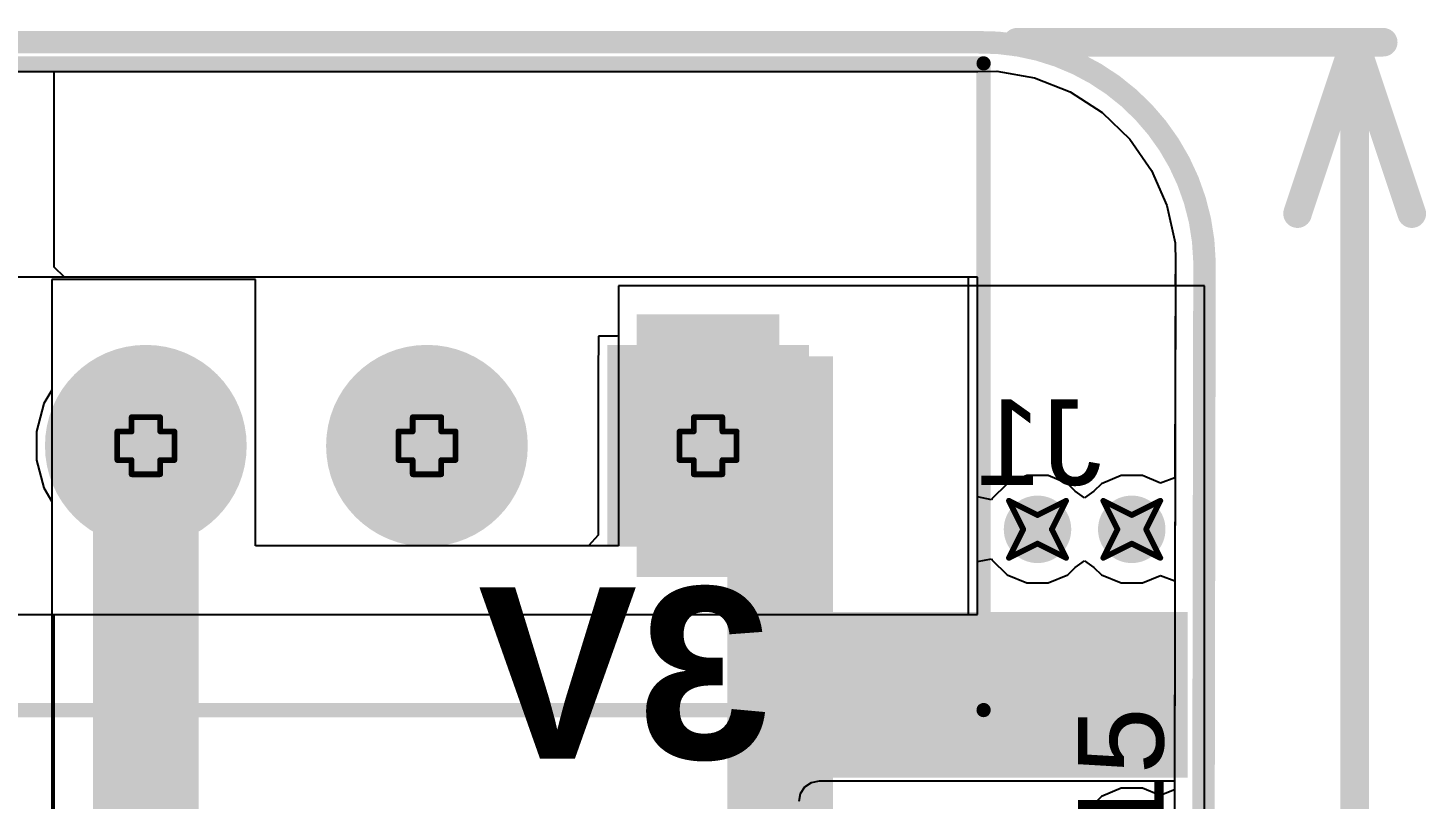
# Model space of a CAD drawing. Header units: inches. Extents: x -3 to 488, y -11 to 93.
# Drawn here: x 114.61 to 127.05, y 33.79 to 40.65 of the extents above; entities that cross this region are included whole.
import ezdxf

# ---------------------------------------------------------------- set-up
doc = ezdxf.new("R2010")
doc.units = ezdxf.units.IN
for name, color, linetype in [('Board Cutout', 216, 'Continuous'), ('Bottom Layer', 5, 'Continuous'), ('Bottom Overlay', 54, 'Continuous'), ('Bottom Paste', 16, 'Continuous'), ('Bottom Solder', 6, 'Continuous'), ('Dimension', 6, 'Continuous'), ('Drill Drawing', 1, 'Continuous'), ('Layer 1', 16, 'Continuous'), ('Layer 2', 76, 'Continuous'), ('Multi-Layer', 9, 'Continuous'), ('Pad Holes', 156, 'Continuous'), ('Top Layer', 1, 'Continuous'), ('Top Overlay', 2, 'Continuous'), ('Top Solder', 216, 'Continuous'), ('Via Holes', 16, 'Continuous')]:
    doc.layers.add(name, color=color, linetype=linetype)
doc.styles.add('Arial', font='', dxfattribs={"height": 0.2})
doc.styles.add('Arial_Bold', font='', dxfattribs={"height": 0.2})
doc.styles.get('Arial').set_extended_font_data('Arial')
doc.styles.get('Arial_Bold').set_extended_font_data('Arial', bold=True)

msp = doc.modelspace()

# ---------------------------------------------------------------- hatches: boundary and pattern name
at = {"layer": 'Bottom Layer'}
h = msp.add_hatch(color=5, dxfattribs=at)
edge = h.paths.add_edge_path()
edge.add_arc((115.663, 36.932), 0.795, 0, 360)
h = msp.add_hatch(color=5, dxfattribs=at)
edge = h.paths.add_edge_path()
edge.add_arc((118.163, 36.932), 0.795, 0, 360)
for points in [[(121.458, 36.137), (119.868, 36.137), (119.868, 37.727), (121.458, 37.727)], [(124.825, 35.351), (124.825, 34.081), (121.65, 34.081), (121.65, 35.351)]]:
    msp.add_hatch(color=5, dxfattribs=at).paths.add_polyline_path(points)
h = msp.add_hatch(color=5, dxfattribs=at)
edge = h.paths.add_edge_path()
edge.add_arc((123.593, 36.189), 0.3, 0, 360)
h = msp.add_hatch(color=5, dxfattribs=at)
edge = h.paths.add_edge_path()
edge.add_arc((124.431, 36.189), 0.3, 0, 360)
at = {"layer": 'Bottom Paste'}
msp.add_hatch(color=16, dxfattribs=at).paths.add_polyline_path([(124.825, 35.351), (124.825, 34.081), (121.65, 34.081), (121.65, 35.351)])
at = {"layer": 'Bottom Solder'}
h = msp.add_hatch(color=6, dxfattribs=at)
edge = h.paths.add_edge_path()
edge.add_arc((115.663, 36.932), 0.897, 0, 360)
h = msp.add_hatch(color=6, dxfattribs=at)
edge = h.paths.add_edge_path()
edge.add_arc((118.163, 36.932), 0.897, 0, 360)
for points in [[(121.56, 36.035), (119.767, 36.035), (119.767, 37.829), (121.56, 37.829)], [(124.927, 35.453), (124.927, 33.98), (121.548, 33.98), (121.548, 35.453)]]:
    msp.add_hatch(color=6, dxfattribs=at).paths.add_polyline_path(points)
at = {"layer": 'Layer 1'}
h = msp.add_hatch(color=16, dxfattribs=at)
edge = h.paths.add_edge_path()
edge.add_arc((115.663, 36.932), 0.795, 0, 360)
h = msp.add_hatch(color=16, dxfattribs=at)
edge = h.paths.add_edge_path()
edge.add_arc((118.163, 36.932), 0.795, 0, 360)
msp.add_hatch(color=16, dxfattribs=at).paths.add_polyline_path([(121.458, 36.137), (119.868, 36.137), (119.868, 37.727), (121.458, 37.727)])
h = msp.add_hatch(color=16, dxfattribs=at)
edge = h.paths.add_edge_path()
edge.add_arc((123.593, 36.189), 0.3, 0, 360)
h = msp.add_hatch(color=16, dxfattribs=at)
edge = h.paths.add_edge_path()
edge.add_arc((124.431, 36.189), 0.3, 0, 360)
at = {"layer": 'Layer 2'}
h = msp.add_hatch(color=76, dxfattribs=at)
edge = h.paths.add_edge_path()
edge.add_arc((115.663, 36.932), 0.795, 0, 360)
h = msp.add_hatch(color=76, dxfattribs=at)
edge = h.paths.add_edge_path()
edge.add_arc((118.163, 36.932), 0.795, 0, 360)
msp.add_hatch(color=76, dxfattribs=at).paths.add_polyline_path([(121.458, 36.137), (119.868, 36.137), (119.868, 37.727), (121.458, 37.727)])
h = msp.add_hatch(color=76, dxfattribs=at)
edge = h.paths.add_edge_path()
edge.add_arc((123.593, 36.189), 0.3, 0, 360)
h = msp.add_hatch(color=76, dxfattribs=at)
edge = h.paths.add_edge_path()
edge.add_arc((124.431, 36.189), 0.3, 0, 360)
at = {"layer": 'Multi-Layer'}
h = msp.add_hatch(color=9, dxfattribs=at)
edge = h.paths.add_edge_path()
edge.add_arc((115.663, 36.932), 0.795, 0, 360)
h = msp.add_hatch(color=9, dxfattribs=at)
edge = h.paths.add_edge_path()
edge.add_arc((118.163, 36.932), 0.795, 0, 360)
msp.add_hatch(color=9, dxfattribs=at).paths.add_polyline_path([(121.458, 36.137), (119.868, 36.137), (119.868, 37.727), (121.458, 37.727)])
at = {"layer": 'Pad Holes'}
h = msp.add_hatch(color=7, dxfattribs=at)
edge = h.paths.add_edge_path()
edge.add_arc((115.663, 36.932), 0.53, 0, 360)
h = msp.add_hatch(color=7, dxfattribs=at)
edge = h.paths.add_edge_path()
edge.add_arc((118.163, 36.932), 0.53, 0, 360)
h = msp.add_hatch(color=7, dxfattribs=at)
edge = h.paths.add_edge_path()
edge.add_arc((120.663, 36.932), 0.53, 0, 360)
at = {"layer": 'Top Layer'}
h = msp.add_hatch(color=1, dxfattribs=at)
edge = h.paths.add_edge_path()
edge.add_arc((115.663, 36.932), 0.795, 0, 360)
h = msp.add_hatch(color=1, dxfattribs=at)
edge = h.paths.add_edge_path()
edge.add_arc((118.163, 36.932), 0.795, 0, 360)
for points in [[(119.868, 36.137), (121.775, 36.137), (121.775, 37.727), (119.868, 37.727)], [(121.458, 36.137), (119.868, 36.137), (119.868, 37.727), (121.458, 37.727)], [(120.835, 32.462), (121.775, 32.462), (121.775, 37.727), (120.835, 37.727)], [(115.193, 32.876), (116.133, 32.876), (116.133, 37.389), (115.193, 37.389)]]:
    msp.add_hatch(color=1, dxfattribs=at).paths.add_polyline_path(points)
h = msp.add_hatch(color=1, dxfattribs=at)
edge = h.paths.add_edge_path()
edge.add_arc((123.593, 36.189), 0.3, 0, 360)
h = msp.add_hatch(color=1, dxfattribs=at)
edge = h.paths.add_edge_path()
edge.add_arc((124.431, 36.189), 0.3, 0, 360)
at = {"layer": 'Top Overlay'}
for points in [[(121.298, 38.1), (120.028, 38.1), (120.028, 37.821), (121.298, 37.821)], [(121.298, 36.043), (120.028, 36.043), (120.028, 35.764), (121.298, 35.764)]]:
    msp.add_hatch(color=2, dxfattribs=at).paths.add_polyline_path(points)
at = {"layer": 'Top Solder'}
h = msp.add_hatch(color=216, dxfattribs=at)
edge = h.paths.add_edge_path()
edge.add_arc((115.663, 36.932), 0.897, 0, 360)
h = msp.add_hatch(color=216, dxfattribs=at)
edge = h.paths.add_edge_path()
edge.add_arc((118.163, 36.932), 0.897, 0, 360)
msp.add_hatch(color=216, dxfattribs=at).paths.add_polyline_path([(121.56, 36.035), (119.767, 36.035), (119.767, 37.829), (121.56, 37.829)])
at = {"layer": 'Via Holes'}
h = msp.add_hatch(color=7, dxfattribs=at)
edge = h.paths.add_edge_path()
edge.add_arc((123.593, 36.189), 0.15, 0, 360)
h = msp.add_hatch(color=7, dxfattribs=at)
edge = h.paths.add_edge_path()
edge.add_arc((124.431, 36.189), 0.15, 0, 360)

# ---------------------------------------------------------------- linework, layer by layer
at = {"layer": 'Board Cutout'}
for points in [[(92.54, 40.52, 0.2, 0.2, 0), (123.058, 40.52, 0.2, 0.2, 0)], [(123.058, 40.52, 0.2, 0.2, -0.414214), (125.078, 38.57, 0.2, 0.2, 0)], [(124.998, -5.53, 0.2, 0.2, 0), (125.078, 38.57, 0.2, 0.2, 0)]]:
    msp.add_lwpolyline(points, format="xyseb", dxfattribs=at)
for points in [[(123.008, 40.52, 0.1, 0.1, 1), (123.108, 40.52, 0.1, 0.1, 1)], [(123.008, 40.52, 0.1, 0.1, 1), (123.108, 40.52, 0.1, 0.1, 1)], [(125.028, 38.57, 0.1, 0.1, 1), (125.128, 38.57, 0.1, 0.1, 1)], [(125.028, 38.57, 0.1, 0.1, 1), (125.128, 38.57, 0.1, 0.1, 1)]]:
    msp.add_lwpolyline(points, format="xyseb", close=True, dxfattribs=at)
at = {"layer": 'Bottom Layer'}
for p, q in [((107.842, 40.261), (123.058, 40.261)), ((123.058, 40.261), (123.06, 40.261)), ((123.06, 40.261), (123.062, 40.261)), ((123.062, 40.261), (123.232, 40.264)), ((123.232, 40.264), (123.567, 40.203)), ((123.567, 40.203), (123.883, 40.079)), ((123.883, 40.079), (124.169, 39.895)), ((124.169, 39.895), (124.414, 39.659)), ((124.414, 39.659), (124.608, 39.379)), ((124.608, 39.379), (124.743, 39.068)), ((124.743, 39.068), (124.816, 38.735)), ((124.816, 38.735), (124.819, 38.568)), ((124.819, 38.568), (124.81, 33.949)), ((123.058, 38.432), (110.713, 38.429)), ((123.058, 38.432), (110.713, 38.429)), ((123.058, 35.432), (123.058, 38.432)), ((123.058, 35.432), (123.058, 38.432)), ((110.713, 35.432), (123.058, 35.432)), ((110.713, 35.432), (123.058, 35.432)), ((121.65, 33.949), (121.581, 33.936)), ((124.81, 33.949), (121.65, 33.949)), ((121.482, 33.837), (121.469, 33.768)), ((121.522, 33.896), (121.482, 33.837)), ((121.581, 33.936), (121.522, 33.896))]:
    msp.add_line(p, q, dxfattribs=at)
msp.add_lwpolyline([(124.431, 36.189, 0.178, 0.178, 0), (124.584, 36.189, 0.178, 0.178, 0)], format="xyseb", dxfattribs=at)
for points in [[(124.387, 36.189, 0.0889, 0.0889, 1), (124.476, 36.189, 0.0889, 0.0889, 1)], [(124.539, 36.189, 0.0889, 0.0889, 1), (124.628, 36.189, 0.0889, 0.0889, 1)]]:
    msp.add_lwpolyline(points, format="xyseb", close=True, dxfattribs=at)
at = {"layer": 'Dimension'}
for points in [[(123.412, 40.52, 0.254, 0.254, 0), (126.667, 40.52, 0.254, 0.254, 0)], [(125.905, 38.996, 0.254, 0.254, 0), (126.413, 40.52, 0.254, 0.254, 0)], [(126.413, 40.52, 0.254, 0.254, 0), (126.921, 38.996, 0.254, 0.254, 0)], [(126.413, 21.217, 0.254, 0.254, 0), (126.413, 40.52, 0.254, 0.254, 0)]]:
    msp.add_lwpolyline(points, format="xyseb", dxfattribs=at)
for points in [[(123.348, 40.52, 0.127, 0.127, 1), (123.475, 40.52, 0.127, 0.127, 1)], [(126.35, 40.52, 0.127, 0.127, 1), (126.477, 40.52, 0.127, 0.127, 1)], [(126.35, 40.52, 0.127, 0.127, 1), (126.477, 40.52, 0.127, 0.127, 1)], [(126.35, 40.52, 0.127, 0.127, 1), (126.477, 40.52, 0.127, 0.127, 1)], [(126.604, 40.52, 0.127, 0.127, 1), (126.731, 40.52, 0.127, 0.127, 1)], [(125.842, 38.996, 0.127, 0.127, 1), (125.969, 38.996, 0.127, 0.127, 1)], [(126.858, 38.996, 0.127, 0.127, 1), (126.985, 38.996, 0.127, 0.127, 1)]]:
    msp.add_lwpolyline(points, format="xyseb", close=True, dxfattribs=at)
at = {"layer": 'Drill Drawing'}
for points in [[(115.536, 37.059, 0.0508, 0.0508, 0), (115.536, 37.186, 0.0508, 0.0508, 0)], [(115.536, 37.186, 0.0508, 0.0508, 0), (115.79, 37.186, 0.0508, 0.0508, 0)], [(115.79, 37.059, 0.0508, 0.0508, 0), (115.79, 37.186, 0.0508, 0.0508, 0)], [(118.036, 37.059, 0.0508, 0.0508, 0), (118.036, 37.186, 0.0508, 0.0508, 0)], [(118.036, 37.186, 0.0508, 0.0508, 0), (118.29, 37.186, 0.0508, 0.0508, 0)], [(118.29, 37.059, 0.0508, 0.0508, 0), (118.29, 37.186, 0.0508, 0.0508, 0)], [(120.536, 37.059, 0.0508, 0.0508, 0), (120.536, 37.186, 0.0508, 0.0508, 0)], [(120.536, 37.186, 0.0508, 0.0508, 0), (120.79, 37.186, 0.0508, 0.0508, 0)], [(120.79, 37.059, 0.0508, 0.0508, 0), (120.79, 37.186, 0.0508, 0.0508, 0)], [(115.409, 36.805, 0.0508, 0.0508, 0), (115.409, 37.059, 0.0508, 0.0508, 0)], [(115.409, 37.059, 0.0508, 0.0508, 0), (115.536, 37.059, 0.0508, 0.0508, 0)], [(115.79, 37.059, 0.0508, 0.0508, 0), (115.917, 37.059, 0.0508, 0.0508, 0)], [(115.917, 36.805, 0.0508, 0.0508, 0), (115.917, 37.059, 0.0508, 0.0508, 0)], [(117.909, 36.805, 0.0508, 0.0508, 0), (117.909, 37.059, 0.0508, 0.0508, 0)], [(117.909, 37.059, 0.0508, 0.0508, 0), (118.036, 37.059, 0.0508, 0.0508, 0)], [(118.29, 37.059, 0.0508, 0.0508, 0), (118.417, 37.059, 0.0508, 0.0508, 0)], [(118.417, 36.805, 0.0508, 0.0508, 0), (118.417, 37.059, 0.0508, 0.0508, 0)], [(120.409, 36.805, 0.0508, 0.0508, 0), (120.409, 37.059, 0.0508, 0.0508, 0)], [(120.409, 37.059, 0.0508, 0.0508, 0), (120.536, 37.059, 0.0508, 0.0508, 0)], [(120.79, 37.059, 0.0508, 0.0508, 0), (120.917, 37.059, 0.0508, 0.0508, 0)], [(120.917, 36.805, 0.0508, 0.0508, 0), (120.917, 37.059, 0.0508, 0.0508, 0)], [(115.409, 36.805, 0.0508, 0.0508, 0), (115.536, 36.805, 0.0508, 0.0508, 0)], [(115.536, 36.678, 0.0508, 0.0508, 0), (115.536, 36.805, 0.0508, 0.0508, 0)], [(115.79, 36.805, 0.0508, 0.0508, 0), (115.917, 36.805, 0.0508, 0.0508, 0)], [(115.79, 36.678, 0.0508, 0.0508, 0), (115.79, 36.805, 0.0508, 0.0508, 0)], [(117.909, 36.805, 0.0508, 0.0508, 0), (118.036, 36.805, 0.0508, 0.0508, 0)], [(118.036, 36.678, 0.0508, 0.0508, 0), (118.036, 36.805, 0.0508, 0.0508, 0)], [(118.29, 36.805, 0.0508, 0.0508, 0), (118.417, 36.805, 0.0508, 0.0508, 0)], [(118.29, 36.678, 0.0508, 0.0508, 0), (118.29, 36.805, 0.0508, 0.0508, 0)], [(120.409, 36.805, 0.0508, 0.0508, 0), (120.536, 36.805, 0.0508, 0.0508, 0)], [(120.536, 36.678, 0.0508, 0.0508, 0), (120.536, 36.805, 0.0508, 0.0508, 0)], [(120.79, 36.805, 0.0508, 0.0508, 0), (120.917, 36.805, 0.0508, 0.0508, 0)], [(120.79, 36.678, 0.0508, 0.0508, 0), (120.79, 36.805, 0.0508, 0.0508, 0)], [(115.536, 36.678, 0.0508, 0.0508, 0), (115.79, 36.678, 0.0508, 0.0508, 0)], [(118.036, 36.678, 0.0508, 0.0508, 0), (118.29, 36.678, 0.0508, 0.0508, 0)], [(120.536, 36.678, 0.0508, 0.0508, 0), (120.79, 36.678, 0.0508, 0.0508, 0)], [(123.339, 36.443, 0.0508, 0.0508, 0), (123.593, 36.316, 0.0508, 0.0508, 0)], [(123.339, 36.443, 0.0508, 0.0508, 0), (123.466, 36.189, 0.0508, 0.0508, 0)], [(123.593, 36.316, 0.0508, 0.0508, 0), (123.847, 36.443, 0.0508, 0.0508, 0)], [(123.72, 36.189, 0.0508, 0.0508, 0), (123.847, 36.443, 0.0508, 0.0508, 0)], [(124.177, 36.443, 0.0508, 0.0508, 0), (124.431, 36.316, 0.0508, 0.0508, 0)], [(124.177, 36.443, 0.0508, 0.0508, 0), (124.304, 36.189, 0.0508, 0.0508, 0)], [(124.431, 36.316, 0.0508, 0.0508, 0), (124.685, 36.443, 0.0508, 0.0508, 0)], [(124.558, 36.189, 0.0508, 0.0508, 0), (124.685, 36.443, 0.0508, 0.0508, 0)], [(123.339, 35.935, 0.0508, 0.0508, 0), (123.466, 36.189, 0.0508, 0.0508, 0)], [(123.72, 36.189, 0.0508, 0.0508, 0), (123.847, 35.935, 0.0508, 0.0508, 0)], [(124.177, 35.935, 0.0508, 0.0508, 0), (124.304, 36.189, 0.0508, 0.0508, 0)], [(124.558, 36.189, 0.0508, 0.0508, 0), (124.685, 35.935, 0.0508, 0.0508, 0)], [(123.339, 35.935, 0.0508, 0.0508, 0), (123.593, 36.062, 0.0508, 0.0508, 0)], [(123.593, 36.062, 0.0508, 0.0508, 0), (123.847, 35.935, 0.0508, 0.0508, 0)], [(124.177, 35.935, 0.0508, 0.0508, 0), (124.431, 36.062, 0.0508, 0.0508, 0)], [(124.431, 36.062, 0.0508, 0.0508, 0), (124.685, 35.935, 0.0508, 0.0508, 0)]]:
    msp.add_lwpolyline(points, format="xyseb", dxfattribs=at)
for points in [[(115.524, 37.186, 0.0254, 0.0254, 1), (115.549, 37.186, 0.0254, 0.0254, 1)], [(115.524, 37.186, 0.0254, 0.0254, 1), (115.549, 37.186, 0.0254, 0.0254, 1)], [(115.778, 37.186, 0.0254, 0.0254, 1), (115.803, 37.186, 0.0254, 0.0254, 1)], [(115.778, 37.186, 0.0254, 0.0254, 1), (115.803, 37.186, 0.0254, 0.0254, 1)], [(118.024, 37.186, 0.0254, 0.0254, 1), (118.049, 37.186, 0.0254, 0.0254, 1)], [(118.024, 37.186, 0.0254, 0.0254, 1), (118.049, 37.186, 0.0254, 0.0254, 1)], [(118.278, 37.186, 0.0254, 0.0254, 1), (118.303, 37.186, 0.0254, 0.0254, 1)], [(118.278, 37.186, 0.0254, 0.0254, 1), (118.303, 37.186, 0.0254, 0.0254, 1)], [(120.524, 37.186, 0.0254, 0.0254, 1), (120.549, 37.186, 0.0254, 0.0254, 1)], [(120.524, 37.186, 0.0254, 0.0254, 1), (120.549, 37.186, 0.0254, 0.0254, 1)], [(120.778, 37.186, 0.0254, 0.0254, 1), (120.803, 37.186, 0.0254, 0.0254, 1)], [(120.778, 37.186, 0.0254, 0.0254, 1), (120.803, 37.186, 0.0254, 0.0254, 1)], [(115.397, 37.059, 0.0254, 0.0254, 1), (115.422, 37.059, 0.0254, 0.0254, 1)], [(115.397, 37.059, 0.0254, 0.0254, 1), (115.422, 37.059, 0.0254, 0.0254, 1)], [(115.524, 37.059, 0.0254, 0.0254, 1), (115.549, 37.059, 0.0254, 0.0254, 1)], [(115.524, 37.059, 0.0254, 0.0254, 1), (115.549, 37.059, 0.0254, 0.0254, 1)], [(115.778, 37.059, 0.0254, 0.0254, 1), (115.803, 37.059, 0.0254, 0.0254, 1)], [(115.778, 37.059, 0.0254, 0.0254, 1), (115.803, 37.059, 0.0254, 0.0254, 1)], [(115.905, 37.059, 0.0254, 0.0254, 1), (115.93, 37.059, 0.0254, 0.0254, 1)], [(115.905, 37.059, 0.0254, 0.0254, 1), (115.93, 37.059, 0.0254, 0.0254, 1)], [(117.897, 37.059, 0.0254, 0.0254, 1), (117.922, 37.059, 0.0254, 0.0254, 1)], [(117.897, 37.059, 0.0254, 0.0254, 1), (117.922, 37.059, 0.0254, 0.0254, 1)], [(118.024, 37.059, 0.0254, 0.0254, 1), (118.049, 37.059, 0.0254, 0.0254, 1)], [(118.024, 37.059, 0.0254, 0.0254, 1), (118.049, 37.059, 0.0254, 0.0254, 1)], [(118.278, 37.059, 0.0254, 0.0254, 1), (118.303, 37.059, 0.0254, 0.0254, 1)], [(118.278, 37.059, 0.0254, 0.0254, 1), (118.303, 37.059, 0.0254, 0.0254, 1)], [(118.405, 37.059, 0.0254, 0.0254, 1), (118.43, 37.059, 0.0254, 0.0254, 1)], [(118.405, 37.059, 0.0254, 0.0254, 1), (118.43, 37.059, 0.0254, 0.0254, 1)], [(120.397, 37.059, 0.0254, 0.0254, 1), (120.422, 37.059, 0.0254, 0.0254, 1)], [(120.397, 37.059, 0.0254, 0.0254, 1), (120.422, 37.059, 0.0254, 0.0254, 1)], [(120.524, 37.059, 0.0254, 0.0254, 1), (120.549, 37.059, 0.0254, 0.0254, 1)], [(120.524, 37.059, 0.0254, 0.0254, 1), (120.549, 37.059, 0.0254, 0.0254, 1)], [(120.778, 37.059, 0.0254, 0.0254, 1), (120.803, 37.059, 0.0254, 0.0254, 1)], [(120.778, 37.059, 0.0254, 0.0254, 1), (120.803, 37.059, 0.0254, 0.0254, 1)], [(120.905, 37.059, 0.0254, 0.0254, 1), (120.93, 37.059, 0.0254, 0.0254, 1)], [(120.905, 37.059, 0.0254, 0.0254, 1), (120.93, 37.059, 0.0254, 0.0254, 1)], [(115.397, 36.805, 0.0254, 0.0254, 1), (115.422, 36.805, 0.0254, 0.0254, 1)], [(115.397, 36.805, 0.0254, 0.0254, 1), (115.422, 36.805, 0.0254, 0.0254, 1)], [(115.524, 36.805, 0.0254, 0.0254, 1), (115.549, 36.805, 0.0254, 0.0254, 1)], [(115.524, 36.805, 0.0254, 0.0254, 1), (115.549, 36.805, 0.0254, 0.0254, 1)], [(115.778, 36.805, 0.0254, 0.0254, 1), (115.803, 36.805, 0.0254, 0.0254, 1)], [(115.778, 36.805, 0.0254, 0.0254, 1), (115.803, 36.805, 0.0254, 0.0254, 1)], [(115.905, 36.805, 0.0254, 0.0254, 1), (115.93, 36.805, 0.0254, 0.0254, 1)], [(115.905, 36.805, 0.0254, 0.0254, 1), (115.93, 36.805, 0.0254, 0.0254, 1)], [(117.897, 36.805, 0.0254, 0.0254, 1), (117.922, 36.805, 0.0254, 0.0254, 1)], [(117.897, 36.805, 0.0254, 0.0254, 1), (117.922, 36.805, 0.0254, 0.0254, 1)], [(118.024, 36.805, 0.0254, 0.0254, 1), (118.049, 36.805, 0.0254, 0.0254, 1)], [(118.024, 36.805, 0.0254, 0.0254, 1), (118.049, 36.805, 0.0254, 0.0254, 1)], [(118.278, 36.805, 0.0254, 0.0254, 1), (118.303, 36.805, 0.0254, 0.0254, 1)], [(118.278, 36.805, 0.0254, 0.0254, 1), (118.303, 36.805, 0.0254, 0.0254, 1)], [(118.405, 36.805, 0.0254, 0.0254, 1), (118.43, 36.805, 0.0254, 0.0254, 1)], [(118.405, 36.805, 0.0254, 0.0254, 1), (118.43, 36.805, 0.0254, 0.0254, 1)], [(120.397, 36.805, 0.0254, 0.0254, 1), (120.422, 36.805, 0.0254, 0.0254, 1)], [(120.397, 36.805, 0.0254, 0.0254, 1), (120.422, 36.805, 0.0254, 0.0254, 1)], [(120.524, 36.805, 0.0254, 0.0254, 1), (120.549, 36.805, 0.0254, 0.0254, 1)], [(120.524, 36.805, 0.0254, 0.0254, 1), (120.549, 36.805, 0.0254, 0.0254, 1)], [(120.778, 36.805, 0.0254, 0.0254, 1), (120.803, 36.805, 0.0254, 0.0254, 1)], [(120.778, 36.805, 0.0254, 0.0254, 1), (120.803, 36.805, 0.0254, 0.0254, 1)], [(120.905, 36.805, 0.0254, 0.0254, 1), (120.93, 36.805, 0.0254, 0.0254, 1)], [(120.905, 36.805, 0.0254, 0.0254, 1), (120.93, 36.805, 0.0254, 0.0254, 1)], [(115.524, 36.678, 0.0254, 0.0254, 1), (115.549, 36.678, 0.0254, 0.0254, 1)], [(115.524, 36.678, 0.0254, 0.0254, 1), (115.549, 36.678, 0.0254, 0.0254, 1)], [(115.778, 36.678, 0.0254, 0.0254, 1), (115.803, 36.678, 0.0254, 0.0254, 1)], [(115.778, 36.678, 0.0254, 0.0254, 1), (115.803, 36.678, 0.0254, 0.0254, 1)], [(118.024, 36.678, 0.0254, 0.0254, 1), (118.049, 36.678, 0.0254, 0.0254, 1)], [(118.024, 36.678, 0.0254, 0.0254, 1), (118.049, 36.678, 0.0254, 0.0254, 1)], [(118.278, 36.678, 0.0254, 0.0254, 1), (118.303, 36.678, 0.0254, 0.0254, 1)], [(118.278, 36.678, 0.0254, 0.0254, 1), (118.303, 36.678, 0.0254, 0.0254, 1)], [(120.524, 36.678, 0.0254, 0.0254, 1), (120.549, 36.678, 0.0254, 0.0254, 1)], [(120.524, 36.678, 0.0254, 0.0254, 1), (120.549, 36.678, 0.0254, 0.0254, 1)], [(120.778, 36.678, 0.0254, 0.0254, 1), (120.803, 36.678, 0.0254, 0.0254, 1)], [(120.778, 36.678, 0.0254, 0.0254, 1), (120.803, 36.678, 0.0254, 0.0254, 1)], [(123.326, 36.443, 0.0254, 0.0254, 1), (123.352, 36.443, 0.0254, 0.0254, 1)], [(123.326, 36.443, 0.0254, 0.0254, 1), (123.352, 36.443, 0.0254, 0.0254, 1)], [(123.834, 36.443, 0.0254, 0.0254, 1), (123.86, 36.443, 0.0254, 0.0254, 1)], [(123.834, 36.443, 0.0254, 0.0254, 1), (123.86, 36.443, 0.0254, 0.0254, 1)], [(124.165, 36.443, 0.0254, 0.0254, 1), (124.19, 36.443, 0.0254, 0.0254, 1)], [(124.165, 36.443, 0.0254, 0.0254, 1), (124.19, 36.443, 0.0254, 0.0254, 1)], [(124.673, 36.443, 0.0254, 0.0254, 1), (124.698, 36.443, 0.0254, 0.0254, 1)], [(124.673, 36.443, 0.0254, 0.0254, 1), (124.698, 36.443, 0.0254, 0.0254, 1)], [(123.58, 36.316, 0.0254, 0.0254, 1), (123.606, 36.316, 0.0254, 0.0254, 1)], [(123.58, 36.316, 0.0254, 0.0254, 1), (123.606, 36.316, 0.0254, 0.0254, 1)], [(124.419, 36.316, 0.0254, 0.0254, 1), (124.444, 36.316, 0.0254, 0.0254, 1)], [(124.419, 36.316, 0.0254, 0.0254, 1), (124.444, 36.316, 0.0254, 0.0254, 1)], [(123.453, 36.189, 0.0254, 0.0254, 1), (123.479, 36.189, 0.0254, 0.0254, 1)], [(123.453, 36.189, 0.0254, 0.0254, 1), (123.479, 36.189, 0.0254, 0.0254, 1)], [(123.707, 36.189, 0.0254, 0.0254, 1), (123.733, 36.189, 0.0254, 0.0254, 1)], [(123.707, 36.189, 0.0254, 0.0254, 1), (123.733, 36.189, 0.0254, 0.0254, 1)], [(124.292, 36.189, 0.0254, 0.0254, 1), (124.317, 36.189, 0.0254, 0.0254, 1)], [(124.292, 36.189, 0.0254, 0.0254, 1), (124.317, 36.189, 0.0254, 0.0254, 1)], [(124.546, 36.189, 0.0254, 0.0254, 1), (124.571, 36.189, 0.0254, 0.0254, 1)], [(124.546, 36.189, 0.0254, 0.0254, 1), (124.571, 36.189, 0.0254, 0.0254, 1)], [(123.58, 36.062, 0.0254, 0.0254, 1), (123.606, 36.062, 0.0254, 0.0254, 1)], [(123.58, 36.062, 0.0254, 0.0254, 1), (123.606, 36.062, 0.0254, 0.0254, 1)], [(124.419, 36.062, 0.0254, 0.0254, 1), (124.444, 36.062, 0.0254, 0.0254, 1)], [(124.419, 36.062, 0.0254, 0.0254, 1), (124.444, 36.062, 0.0254, 0.0254, 1)], [(123.326, 35.935, 0.0254, 0.0254, 1), (123.352, 35.935, 0.0254, 0.0254, 1)], [(123.326, 35.935, 0.0254, 0.0254, 1), (123.352, 35.935, 0.0254, 0.0254, 1)], [(123.834, 35.935, 0.0254, 0.0254, 1), (123.86, 35.935, 0.0254, 0.0254, 1)], [(123.834, 35.935, 0.0254, 0.0254, 1), (123.86, 35.935, 0.0254, 0.0254, 1)], [(124.165, 35.935, 0.0254, 0.0254, 1), (124.19, 35.935, 0.0254, 0.0254, 1)], [(124.165, 35.935, 0.0254, 0.0254, 1), (124.19, 35.935, 0.0254, 0.0254, 1)], [(124.673, 35.935, 0.0254, 0.0254, 1), (124.698, 35.935, 0.0254, 0.0254, 1)], [(124.673, 35.935, 0.0254, 0.0254, 1), (124.698, 35.935, 0.0254, 0.0254, 1)]]:
    msp.add_lwpolyline(points, format="xyseb", close=True, dxfattribs=at)
at = {"layer": 'Layer 1'}
for p, q in [((92.647, 40.261), (123.058, 40.261)), ((123.058, 40.261), (123.06, 40.261)), ((123.06, 40.261), (123.062, 40.261)), ((123.062, 40.261), (123.232, 40.264)), ((123.232, 40.264), (123.567, 40.203)), ((123.567, 40.203), (123.883, 40.079)), ((123.883, 40.079), (124.169, 39.895)), ((124.169, 39.895), (124.414, 39.659)), ((124.414, 39.659), (124.608, 39.379)), ((124.608, 39.379), (124.743, 39.068)), ((124.743, 39.068), (124.816, 38.735)), ((124.816, 38.735), (124.819, 38.568)), ((124.819, 38.568), (124.815, 36.647)), ((123.058, 38.432), (110.713, 38.429)), ((123.058, 38.432), (110.713, 38.429)), ((123.058, 35.432), (123.058, 38.432)), ((123.058, 36.477), (123.058, 38.432)), ((123.322, 36.594), (123.188, 36.46)), ((123.498, 36.667), (123.322, 36.594)), ((123.688, 36.667), (123.498, 36.667)), ((123.864, 36.594), (123.688, 36.667)), ((123.929, 36.529), (123.864, 36.594)), ((124.161, 36.594), (124.095, 36.529)), ((124.336, 36.667), (124.161, 36.594)), ((124.526, 36.667), (124.336, 36.667)), ((124.688, 36.6), (124.526, 36.667)), ((124.815, 36.647), (124.688, 36.6)), ((123.185, 36.452), (123.058, 36.477)), ((123.188, 36.46), (123.185, 36.452)), ((124.012, 36.47), (123.929, 36.529)), ((124.095, 36.529), (124.012, 36.47)), ((123.058, 35.902), (123.185, 35.927)), ((123.058, 35.432), (123.058, 35.902)), ((123.185, 35.927), (123.188, 35.919)), ((123.188, 35.919), (123.322, 35.784)), ((123.864, 35.784), (123.929, 35.85)), ((123.929, 35.85), (124.012, 35.909)), ((124.012, 35.909), (124.095, 35.85)), ((124.095, 35.85), (124.161, 35.784)), ((123.322, 35.784), (123.498, 35.712)), ((123.498, 35.712), (123.688, 35.712)), ((123.688, 35.712), (123.864, 35.784)), ((124.161, 35.784), (124.336, 35.712)), ((124.336, 35.712), (124.526, 35.712)), ((124.526, 35.712), (124.687, 35.778)), ((124.687, 35.778), (124.814, 35.73)), ((124.814, 35.73), (124.739, -5.528)), ((110.713, 35.432), (123.058, 35.432)), ((110.713, 35.432), (123.058, 35.432))]:
    msp.add_line(p, q, dxfattribs=at)
at = {"layer": 'Layer 2'}
for p, q in [((114.849, 38.52), (114.849, 40.261)), ((114.849, 40.261), (123.058, 40.261)), ((123.058, 40.261), (123.06, 40.261)), ((123.06, 40.261), (123.062, 40.261)), ((123.062, 40.261), (123.232, 40.264)), ((123.232, 40.264), (123.567, 40.203)), ((123.567, 40.203), (123.883, 40.079)), ((123.883, 40.079), (124.169, 39.895)), ((124.169, 39.895), (124.414, 39.659)), ((124.414, 39.659), (124.608, 39.379)), ((124.608, 39.379), (124.743, 39.068)), ((124.743, 39.068), (124.816, 38.735)), ((124.816, 38.735), (124.819, 38.568)), ((124.819, 38.568), (124.81, 33.872)), ((122.978, 38.432), (110.713, 38.429)), ((114.939, 38.43), (114.849, 38.52)), ((122.978, 38.432), (114.939, 38.43)), ((122.978, 35.432), (122.978, 38.432)), ((122.978, 35.432), (122.978, 38.432)), ((110.713, 35.432), (122.978, 35.432)), ((114.849, 32.892), (114.849, 35.432)), ((114.849, 35.432), (122.978, 35.432)), ((124.336, 33.887), (124.161, 33.814)), ((124.526, 33.887), (124.336, 33.887)), ((124.683, 33.822), (124.526, 33.887)), ((124.81, 33.872), (124.683, 33.822)), ((124.161, 33.814), (124.026, 33.679))]:
    msp.add_line(p, q, dxfattribs=at)
at = {"layer": 'Top Layer'}
for p, q in [((109.479, 40.261), (123.058, 40.261)), ((123.058, 40.261), (123.06, 40.261)), ((123.06, 40.261), (123.062, 40.261)), ((123.062, 40.261), (123.232, 40.264)), ((123.232, 40.264), (123.567, 40.203)), ((123.567, 40.203), (123.883, 40.079)), ((123.883, 40.079), (124.169, 39.895)), ((124.169, 39.895), (124.414, 39.659)), ((124.414, 39.659), (124.608, 39.379)), ((124.608, 39.379), (124.743, 39.068)), ((124.743, 39.068), (124.816, 38.735)), ((124.816, 38.735), (124.819, 38.568)), ((124.819, 38.568), (124.818, 38.354)), ((114.826, 38.409), (114.826, 30.642)), ((116.637, 38.409), (114.826, 38.409)), ((116.637, 38.409), (114.826, 38.409)), ((114.826, 38.409), (114.826, 37.427)), ((116.637, 36.043), (116.637, 38.409)), ((116.637, 36.043), (116.637, 38.409)), ((125.078, 38.354), (119.868, 38.354)), ((119.868, 38.354), (119.868, 36.043)), ((124.818, 38.354), (119.868, 38.354)), ((119.868, 38.354), (119.868, 37.908)), ((125.078, 30.642), (125.078, 38.354)), ((119.851, 37.905), (119.69, 37.905)), ((119.69, 37.905), (119.69, 37.745)), ((119.868, 37.908), (119.851, 37.905)), ((119.69, 37.745), (119.687, 37.727)), ((119.687, 37.727), (119.687, 36.137)), ((114.826, 37.427), (114.757, 37.308)), ((114.757, 37.308), (114.69, 37.06)), ((114.69, 37.06), (114.69, 36.804)), ((114.69, 36.804), (114.757, 36.557)), ((114.757, 36.557), (114.826, 36.437)), ((114.826, 36.437), (114.826, 32.046)), ((119.687, 36.137), (119.601, 36.043)), ((119.868, 36.043), (116.637, 36.043)), ((119.601, 36.043), (116.637, 36.043))]:
    msp.add_line(p, q, dxfattribs=at)
at = {"layer": 'Top Overlay'}
for points in [[(110.713, 40.332, 0.127, 0.127, 0), (123.113, 40.332, 0.127, 0.127, 0)], [(123.113, 34.582, 0.127, 0.127, 0), (123.113, 40.332, 0.127, 0.127, 0)], [(110.713, 34.582, 0.127, 0.127, 0), (123.113, 34.582, 0.127, 0.127, 0)]]:
    msp.add_lwpolyline(points, format="xyseb", dxfattribs=at)
for points in [[(123.082, 40.332, 0.0635, 0.0635, 1), (123.145, 40.332, 0.0635, 0.0635, 1)], [(123.082, 40.332, 0.0635, 0.0635, 1), (123.145, 40.332, 0.0635, 0.0635, 1)], [(123.082, 34.582, 0.0635, 0.0635, 1), (123.145, 34.582, 0.0635, 0.0635, 1)], [(123.082, 34.582, 0.0635, 0.0635, 1), (123.145, 34.582, 0.0635, 0.0635, 1)]]:
    msp.add_lwpolyline(points, format="xyseb", close=True, dxfattribs=at)

# ---------------------------------------------------------------- texts
at = {"layer": 'Bottom Overlay', "style": 'Arial', "text_generation_flag": 2}
msp.add_text('J1', height=0.762, dxfattribs=at).set_placement((124.165, 36.583))
at = {"layer": 'Bottom Overlay', "style": 'Arial_Bold', "text_generation_flag": 2}
msp.add_text('3V', height=1.524, rotation=360, dxfattribs=at).set_placement((121.219, 34.15))
at = {"layer": 'Top Overlay', "style": 'Arial'}
msp.add_text('R15', height=0.762, rotation=90, dxfattribs=at).set_placement((124.714, 32.652))

doc.saveas('drawing.dxf')
